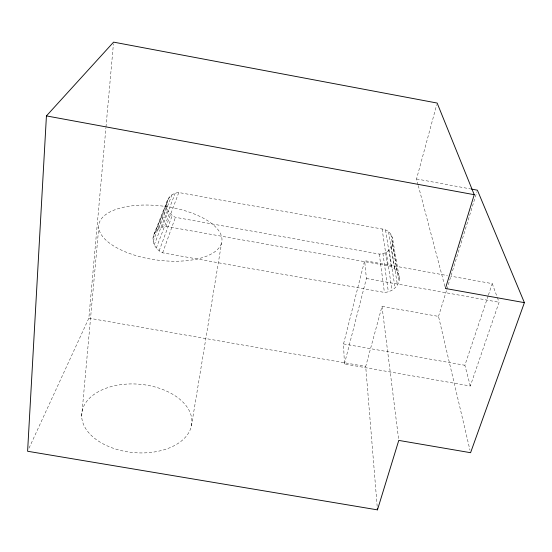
<?xml version="1.0" encoding="UTF-8"?>
<svg xmlns="http://www.w3.org/2000/svg" width="552" height="552" viewBox="0 0 552 552"><rect width="100%" height="100%" fill="white"/><g stroke="black" fill="none" stroke-linecap="round" stroke-linejoin="round"><path stroke-width="0.41" stroke-dasharray="2.76 2.07" d="M29.042 448.127L88.858 318.152L105.908 127.85M105.984 126.995L113.429 43.849M81.661 416.311L98.76 227.624M167.622 199.886C164.662 206.655 168.912 214.569 175.432 217.315L379.3 254.086C394.652 254.182 398.22 231.419 382.094 228.99L178.786 192.531C174.101 192.883 169.643 195.567 167.622 199.886L153.987 234.207C150.806 241.521 155.63 249.932 162.64 252.809L384.42 292.429C391.941 292.098 399.406 286.143 399.351 278.229L392.403 237.443M191.447 425.82A55.262 34.307 5 0 0 115.609 385.551A55.262 34.307 5 0 0 103.279 443.946A55.262 34.307 5 0 0 191.447 425.82L221.683 242.438A62.079 27.117 7.6 0 0 134.985 205.51A62.079 27.117 7.6 0 0 124.372 251.443A62.079 27.117 7.6 0 0 221.683 242.438M497.366 297.604L499.07 302.255L470.318 386L344.413 363.982L343.537 343.924L364.637 260.654L447.458 275.565M344.413 363.982L366.404 278.484L364.637 260.654M377.175 506.432L365.707 366.459L382.005 306.36L438.516 316.406L469.98 450.19M418.078 184.775L416.546 178.965L436.708 104.701M438.516 316.406L446.596 290.179M446.844 289.358L476.9 191.827M470.318 386L464.881 365.265L488.14 295.879M488.416 295.058L492.246 283.631L450.839 276.172M162.64 252.809L175.432 217.315M159.155 250.815L172.252 215.446M153.987 234.207C156.181 229.549 161.039 226.741 166.083 226.368L178.786 192.531M156.292 248.103L169.63 212.913M162.191 227.093L175.205 193.207M154.229 244.86L167.76 209.87M158.734 228.721L172.017 194.746M153.111 241.3L166.759 206.538M153.028 237.67L166.711 203.136M155.933 231.15L169.429 197.023M88.858 318.152L365.707 366.459M343.537 343.924L464.881 365.265M166.083 226.368L387.545 265.733C393.645 266.802 399.124 271.812 399.351 278.229M366.404 278.484L499.07 302.255M416.546 178.965L470.642 188.943M492.246 283.631L497.083 296.824M418.292 185.603L445.423 288.475M392.582 244.005L398.91 281.741M390.899 234.448L397.116 271.57M391.258 247.123L397.454 285.06M388.567 231.937L394.583 268.886M389.098 249.856L395.094 287.958M385.565 230.074L391.32 266.892M386.248 252.009L391.989 290.242M382.094 228.99L387.545 265.733M382.909 253.451L388.346 291.767M379.3 254.086L384.42 292.429M382.005 306.36L398.668 439.551"/><path stroke-width="0.83" d="M524.4 302.648L445.423 288.475L474.237 194.697L437.149 103.051L113.588 42.131L46.43 115.913L27.6 451.26L377.458 509.869L398.772 440.406L470.573 452.702L524.4 302.648L477.404 190.192L471.484 189.101M46.43 115.913L474.237 194.697M377.313 508.15L377.458 509.869"/></g></svg>
